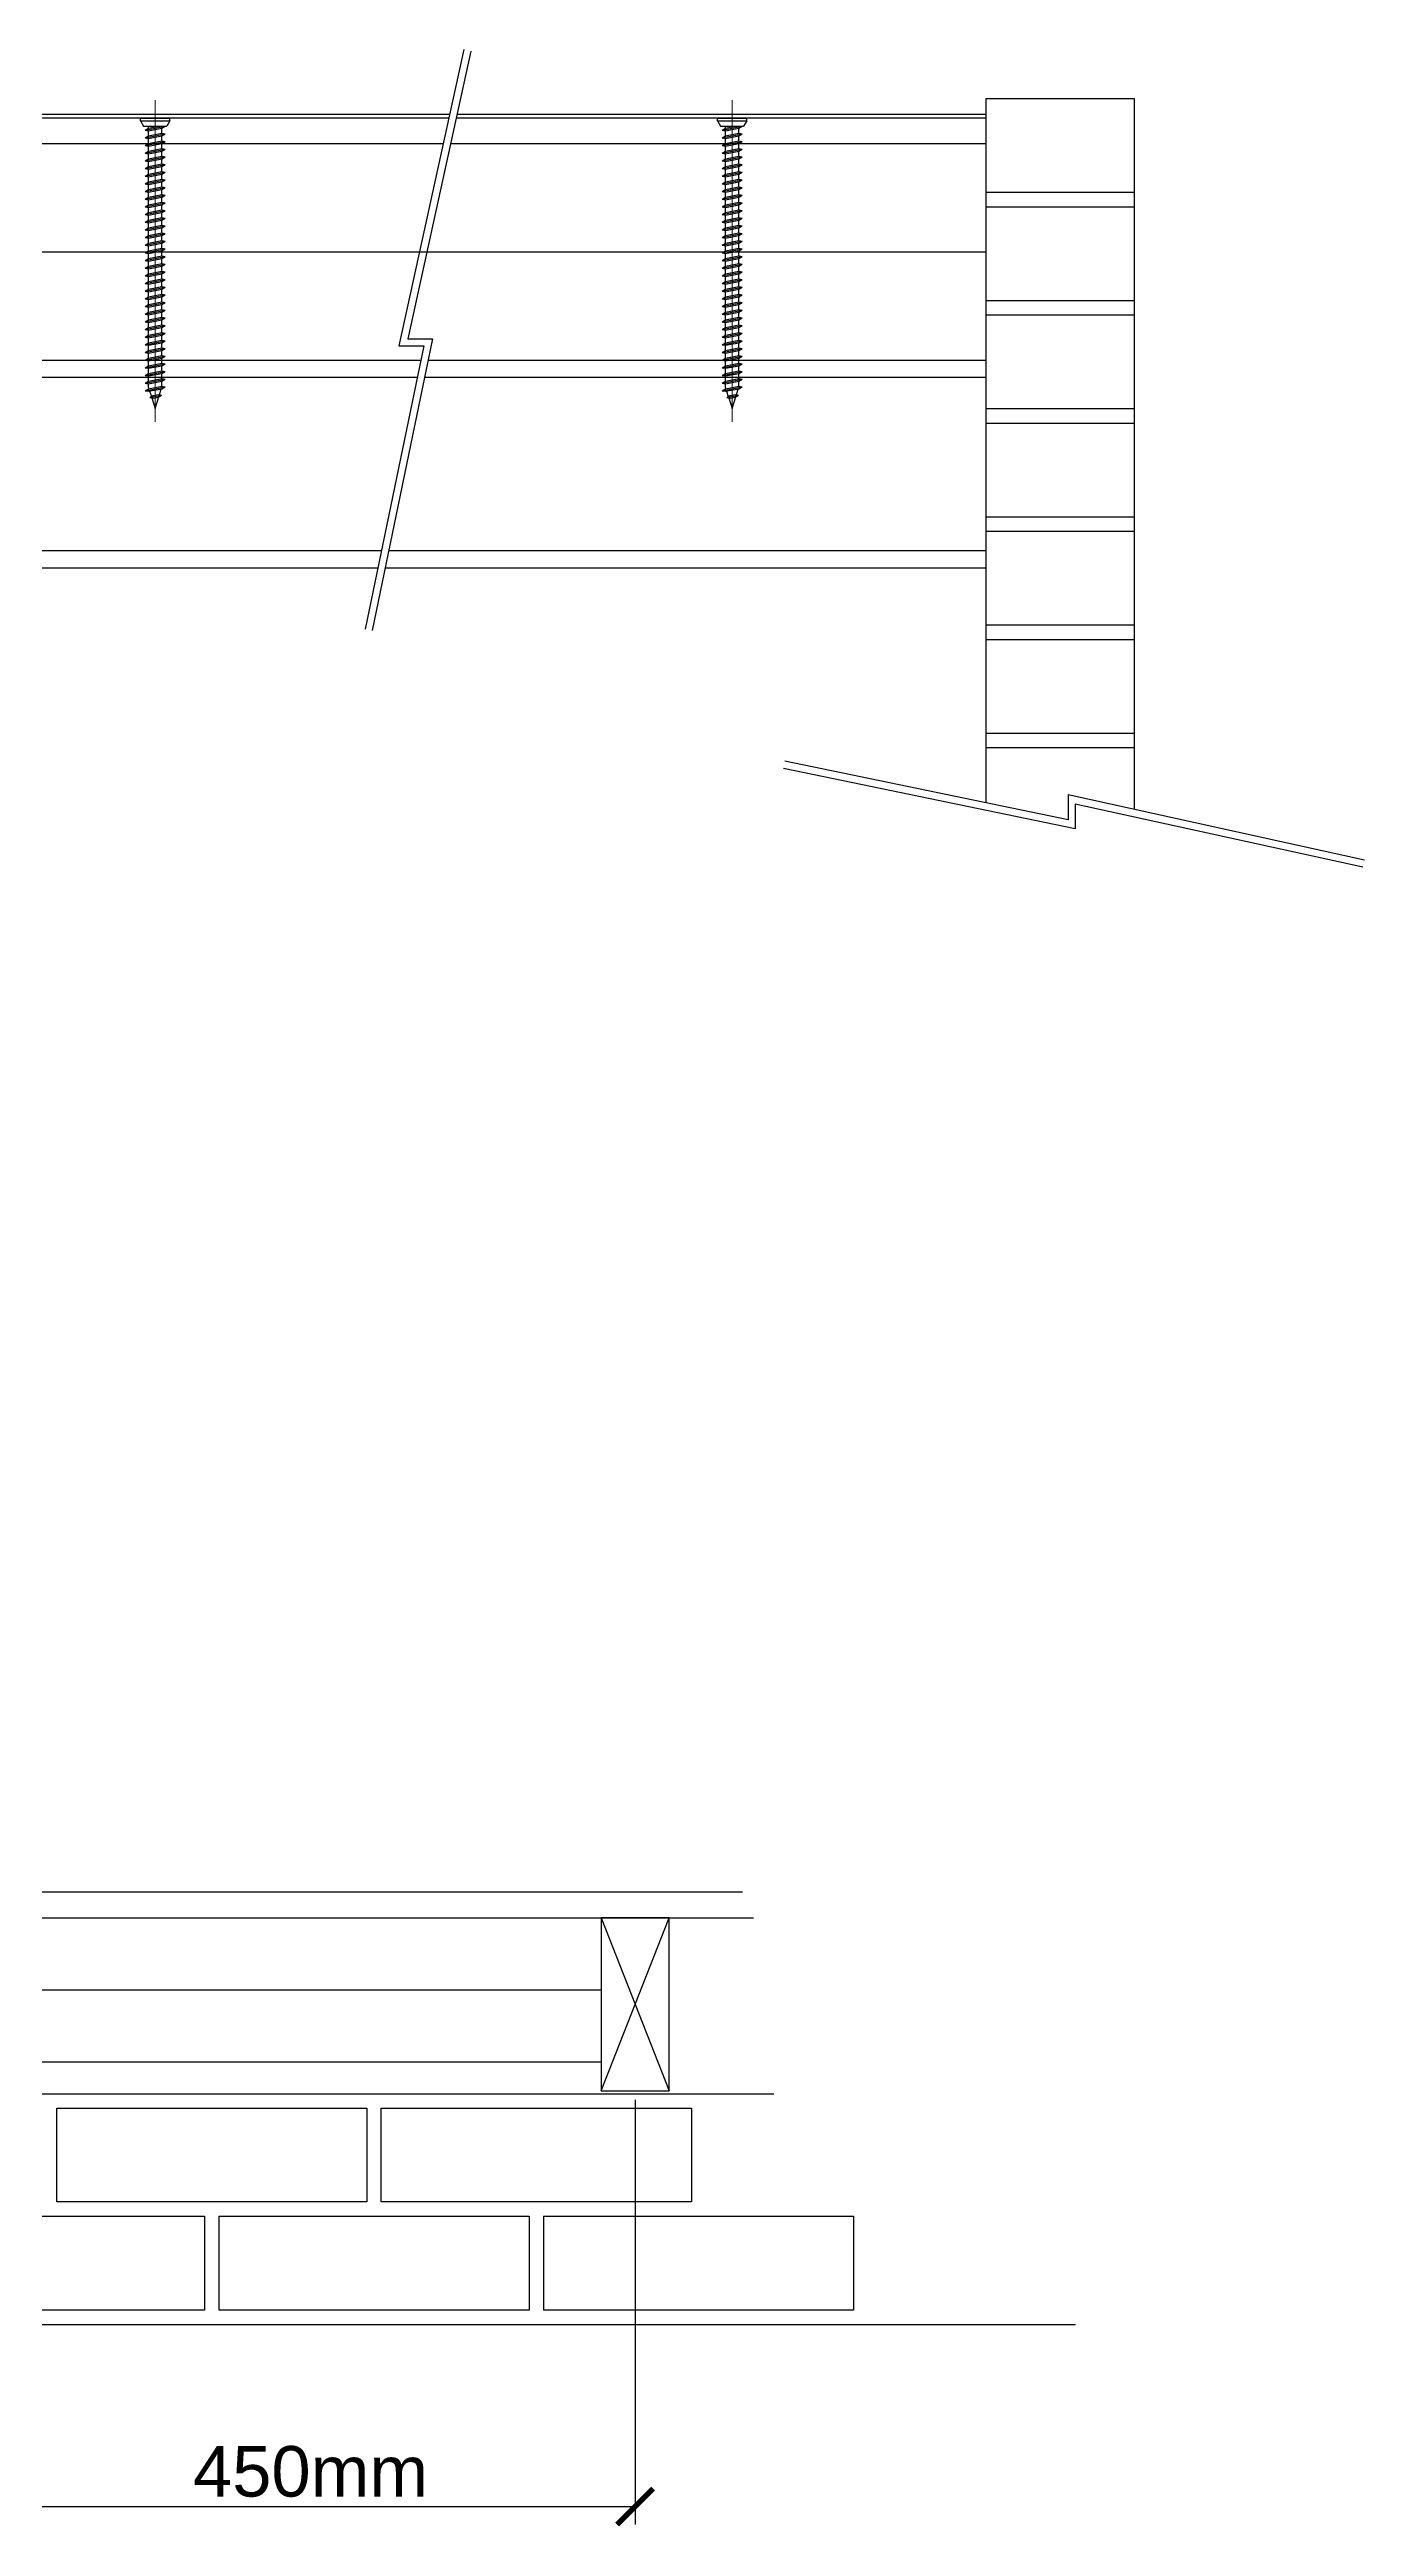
# Model space of a CAD drawing. Header units: millimetres. Extents: x -11841 to 102307, y -68819 to 40378.
# Drawn here: x 82602 to 84425, y -1925 to 1509 of the extents above; entities that cross this region are included whole.
import ezdxf

# ---------------------------------------------------------------- set-up
doc = ezdxf.new("R2010")
doc.units = ezdxf.units.MM
doc.linetypes.add('CENTER', pattern=[50.8, 31.75, -6.35, 6.35, -6.35])
doc.layers.add('axis', color=40, linetype='CENTER', lineweight=13)
doc.styles.get("Standard").update_dxf_attribs({"font": 'Arial.ttf'})
doc.linetypes.add('BATTING', pattern='A,0.00254,-2.54,[134,ltypeshp.shx,S=2.54,R=0,X=-2.54,Y=0],-5.08,[134,ltypeshp.shx,S=2.54,R=180,X=2.54,Y=0],-2.54', length=10.16254)
doc.dimstyles.new('JRMStyle', dxfattribs={"dimtxt": 3.5, "dimasz": 2.5, "dimexe": 1.25, "dimexo": 0.625, "dimtad": 1, "dimdec": 0, "dimdsep": 46, "dimtxsty": 'Standard', "dimblk": 'ARCHTICK', "dimblk1": 'ARCHTICK', "dimblk2": 'ARCHTICK', "dimcen": 2.5, "dimadec": 0, "dimazin": 0, "dimtfac": 1, "dimtdec": 0, "dimtmove": 0, "dimatfit": 3, "dimldrblk": 'ARCHTICK', "dimfxl": 1, "dimarcsym": 0})

# ---------------------------------------------------------------- blocks, each defined once
blk = doc.blocks.new('нагель 100мм')
for p, q in [((-5.5, 3), (5.5, 3)), ((-5.5, 2), (-5.5, 3)), ((-5.5, 2), (5.5, 2)), ((-5.5, 2), (-4.35, 0)), ((-4.35, 0), (4.35, 0)), ((-3.77, -1.46), (3.73, 0)), ((-2.52, -0.74), (1.34, 0)), ((-2.52, -0.74), (-2.52, 0)), ((2.48, -0.74), (3.8, 0.02)), ((2.48, -0.24), (2.48, 0)), ((5.5, 2), (4.35, 0)), ((5.5, 2), (5.5, 3)), ((-3.77, -1.46), (-2.52, -0.74)), ((-3.77, -1.46), (-2.52, -1.7)), ((-3.77, -4.35), (3.73, -2.91)), ((-3.77, -4.35), (-2.52, -3.63)), ((-3.77, -4.35), (-2.52, -4.59)), ((-3.77, -7.24), (3.73, -5.79)), ((-3.77, -7.24), (-2.52, -6.52)), ((-3.77, -7.24), (-2.52, -7.48)), ((-3.77, -10.12), (3.73, -8.68)), ((-2.52, -1.7), (2.48, -0.74)), ((-2.52, -3.63), (-2.52, -1.7)), ((-2.52, -3.63), (2.48, -2.67)), ((-2.52, -4.59), (2.48, -3.63)), ((-2.52, -6.52), (-2.52, -4.59)), ((-2.52, -6.52), (2.48, -5.55)), ((-2.52, -7.48), (2.48, -6.52)), ((-2.52, -9.4), (-2.52, -7.48)), ((-2.52, -9.4), (2.48, -8.44)), ((2.48, -2.67), (2.48, -0.74)), ((2.48, -2.67), (3.73, -2.91)), ((2.48, -3.63), (3.73, -2.91)), ((2.48, -5.55), (2.48, -3.63)), ((2.48, -5.55), (3.73, -5.79)), ((2.48, -6.52), (3.73, -5.79)), ((2.48, -8.44), (2.48, -6.52)), ((2.48, -8.44), (3.73, -8.68)), ((2.48, -9.4), (3.73, -8.68)), ((-3.77, -10.12), (-2.52, -9.4)), ((-3.77, -10.12), (-2.52, -10.36)), ((-3.77, -13.01), (3.73, -11.57)), ((-3.77, -13.01), (-2.52, -12.29)), ((-3.77, -13.01), (-2.52, -13.25)), ((-3.77, -15.9), (3.73, -14.45)), ((-3.77, -15.9), (-2.52, -15.18)), ((-3.77, -15.9), (-2.52, -16.14)), ((-3.77, -18.78), (3.73, -17.34)), ((-3.77, -18.78), (-2.52, -18.06)), ((-2.52, -10.36), (2.48, -9.4)), ((-2.52, -12.29), (-2.52, -10.36)), ((-2.52, -12.29), (2.48, -11.33)), ((-2.52, -13.25), (2.48, -12.29)), ((-2.52, -15.18), (-2.52, -13.25)), ((-2.52, -15.18), (2.48, -14.21)), ((-2.52, -16.14), (2.48, -15.18)), ((-2.52, -18.06), (-2.52, -16.14)), ((-2.52, -18.06), (2.48, -17.1)), ((-2.52, -19.03), (2.48, -18.06)), ((2.48, -11.33), (2.48, -9.4)), ((2.48, -11.33), (3.73, -11.57)), ((2.48, -12.29), (3.73, -11.57)), ((2.48, -14.21), (2.48, -12.29)), ((2.48, -14.21), (3.73, -14.45)), ((2.48, -15.18), (3.73, -14.45)), ((2.48, -17.1), (2.48, -15.18)), ((2.48, -17.1), (3.73, -17.34)), ((2.48, -18.06), (3.73, -17.34)), ((2.48, -19.99), (2.48, -18.06)), ((-3.77, -18.78), (-2.52, -19.03)), ((-3.77, -21.67), (3.73, -20.23)), ((-3.77, -21.67), (-2.52, -20.95)), ((-3.77, -21.67), (-2.52, -21.91)), ((-3.77, -24.56), (3.73, -23.11)), ((-3.77, -24.56), (-2.52, -23.84)), ((-3.77, -24.56), (-2.52, -24.8)), ((-3.77, -27.44), (3.73, -26)), ((-3.77, -27.44), (-2.52, -26.72)), ((-3.77, -27.44), (-2.52, -27.69)), ((-2.52, -20.95), (-2.52, -19.03)), ((-2.52, -20.95), (2.48, -19.99)), ((-2.52, -21.91), (2.48, -20.95)), ((-2.52, -23.84), (-2.52, -21.91)), ((-2.52, -23.84), (2.48, -22.87)), ((-2.52, -24.8), (2.48, -23.84)), ((-2.52, -26.72), (-2.52, -24.8)), ((-2.52, -26.72), (2.48, -25.76)), ((-2.52, -27.69), (2.48, -26.72)), ((-2.52, -29.61), (-2.52, -27.69)), ((2.48, -19.99), (3.73, -20.23)), ((2.48, -20.95), (3.73, -20.23)), ((2.48, -22.87), (2.48, -20.95)), ((2.48, -22.87), (3.73, -23.11)), ((2.48, -23.84), (3.73, -23.11)), ((2.48, -25.76), (2.48, -23.84)), ((2.48, -25.76), (3.73, -26)), ((2.48, -26.72), (3.73, -26)), ((2.48, -28.65), (2.48, -26.72)), ((-3.77, -30.33), (3.73, -28.89)), ((-3.77, -30.33), (-2.52, -29.61)), ((-3.77, -30.33), (-2.52, -30.57)), ((-3.77, -33.22), (3.73, -31.77)), ((-3.77, -33.22), (-2.52, -32.5)), ((-3.77, -33.22), (-2.52, -33.46)), ((-3.77, -36.11), (3.73, -34.66)), ((-3.77, -36.11), (-2.52, -35.38)), ((-3.77, -36.11), (-2.52, -36.35)), ((-2.52, -29.61), (2.48, -28.65)), ((-2.52, -30.57), (2.48, -29.61)), ((-2.52, -32.5), (-2.52, -30.57)), ((-2.52, -32.5), (2.48, -31.53)), ((-2.52, -33.46), (2.48, -32.5)), ((-2.52, -35.38), (-2.52, -33.46)), ((-2.52, -35.38), (2.48, -34.42)), ((-2.52, -36.35), (2.48, -35.38)), ((-2.52, -38.27), (-2.52, -36.35)), ((-2.52, -38.27), (2.48, -37.31)), ((2.48, -28.65), (3.73, -28.89)), ((2.48, -29.61), (3.73, -28.89)), ((2.48, -31.53), (2.48, -29.61)), ((2.48, -31.53), (3.73, -31.77)), ((2.48, -32.5), (3.73, -31.77)), ((2.48, -34.42), (2.48, -32.5)), ((2.48, -34.42), (3.73, -34.66)), ((2.48, -35.38), (3.73, -34.66)), ((2.48, -37.31), (2.48, -35.38)), ((2.48, -37.31), (3.73, -37.55)), ((-3.77, -38.99), (3.73, -37.55)), ((-3.77, -38.99), (-2.52, -38.27)), ((-3.77, -38.99), (-2.52, -39.23)), ((-3.77, -41.88), (3.73, -40.44)), ((-3.77, -41.88), (-2.52, -41.16)), ((-3.77, -41.88), (-2.52, -42.12)), ((-3.77, -44.77), (3.73, -43.32)), ((-3.77, -44.77), (-2.52, -44.04)), ((-3.77, -44.77), (-2.52, -45.01)), ((-3.77, -47.65), (3.73, -46.21)), ((-2.52, -39.23), (2.48, -38.27)), ((-2.52, -41.16), (-2.52, -39.23)), ((-2.52, -41.16), (2.48, -40.19)), ((-2.52, -42.12), (2.48, -41.16)), ((-2.52, -44.04), (-2.52, -42.12)), ((-2.52, -44.04), (2.48, -43.08)), ((-2.52, -45.01), (2.48, -44.04)), ((-2.52, -46.93), (-2.52, -45.01)), ((-2.52, -46.93), (2.48, -45.97)), ((2.48, -38.27), (3.73, -37.55)), ((2.48, -40.19), (2.48, -38.27)), ((2.48, -40.19), (3.73, -40.44)), ((2.48, -41.16), (3.73, -40.44)), ((2.48, -43.08), (2.48, -41.16)), ((2.48, -43.08), (3.73, -43.32)), ((2.48, -44.04), (3.73, -43.32)), ((2.48, -45.97), (2.48, -44.04)), ((2.48, -45.97), (3.73, -46.21)), ((2.48, -46.93), (3.73, -46.21)), ((-3.77, -47.65), (-2.52, -46.93)), ((-3.77, -47.65), (-2.52, -47.89)), ((-3.77, -50.54), (3.73, -49.1)), ((-3.77, -50.54), (-2.52, -49.82)), ((-3.77, -50.54), (-2.52, -50.78)), ((-3.77, -53.43), (3.73, -51.98)), ((-3.77, -53.43), (-2.52, -52.7)), ((-3.77, -53.43), (-2.52, -53.67)), ((-3.77, -56.31), (3.73, -54.87)), ((-3.77, -56.31), (-2.52, -55.59)), ((-2.52, -47.89), (2.48, -46.93)), ((-2.52, -49.82), (-2.52, -47.89)), ((-2.52, -49.82), (2.48, -48.85)), ((-2.52, -50.78), (2.48, -49.82)), ((-2.52, -52.7), (-2.52, -50.78)), ((-2.52, -52.7), (2.48, -51.74)), ((-2.52, -53.67), (2.48, -52.7)), ((-2.52, -55.59), (-2.52, -53.67)), ((-2.52, -55.59), (2.48, -54.63)), ((-2.52, -56.55), (2.48, -55.59)), ((2.48, -48.85), (2.48, -46.93)), ((2.48, -48.85), (3.73, -49.1)), ((2.48, -49.82), (3.73, -49.1)), ((2.48, -51.74), (2.48, -49.82)), ((2.48, -51.74), (3.73, -51.98)), ((2.48, -52.7), (3.73, -51.98)), ((2.48, -54.63), (2.48, -52.7)), ((2.48, -54.63), (3.73, -54.87)), ((2.48, -55.59), (3.73, -54.87)), ((2.48, -57.52), (2.48, -55.59)), ((-3.77, -56.31), (-2.52, -56.55)), ((-3.77, -59.2), (3.73, -57.76)), ((-3.77, -59.2), (-2.52, -58.48)), ((-3.77, -59.2), (-2.52, -59.44)), ((-3.77, -62.09), (3.73, -60.64)), ((-3.77, -62.09), (-2.52, -61.36)), ((-3.77, -62.09), (-2.52, -62.33)), ((-3.77, -64.97), (3.73, -63.53)), ((-3.77, -64.97), (-2.52, -64.25)), ((-3.77, -64.97), (-2.52, -65.21)), ((-2.52, -58.48), (-2.52, -56.55)), ((-2.52, -58.48), (2.48, -57.52)), ((-2.52, -59.44), (2.48, -58.48)), ((-2.52, -61.36), (-2.52, -59.44)), ((-2.52, -61.36), (2.48, -60.4)), ((-2.52, -62.33), (2.48, -61.36)), ((-2.52, -64.25), (-2.52, -62.33)), ((-2.52, -64.25), (2.48, -63.29)), ((-2.52, -65.21), (2.48, -64.25)), ((-2.52, -67.14), (-2.52, -65.21)), ((2.48, -57.52), (3.73, -57.76)), ((2.48, -58.48), (3.73, -57.76)), ((2.48, -60.4), (2.48, -58.48)), ((2.48, -60.4), (3.73, -60.64)), ((2.48, -61.36), (3.73, -60.64)), ((2.48, -63.29), (2.48, -61.36)), ((2.48, -63.29), (3.73, -63.53)), ((2.48, -64.25), (3.73, -63.53)), ((2.48, -66.18), (2.48, -64.25)), ((-3.77, -67.86), (3.73, -66.42)), ((-3.77, -67.86), (-2.52, -67.14)), ((-3.77, -67.86), (-2.52, -68.1)), ((-3.77, -70.75), (3.73, -69.3)), ((-3.77, -70.75), (-2.52, -70.02)), ((-3.77, -70.75), (-2.52, -70.99)), ((-3.77, -73.63), (3.73, -72.19)), ((-3.77, -73.63), (-2.52, -72.91)), ((-3.77, -73.63), (-2.52, -73.87)), ((-2.52, -67.14), (2.48, -66.18)), ((-2.52, -68.1), (2.48, -67.14)), ((-2.52, -70.02), (-2.52, -68.1)), ((-2.52, -70.02), (2.48, -69.06)), ((-2.52, -70.99), (2.48, -70.02)), ((-2.52, -72.91), (-2.52, -70.99)), ((-2.52, -72.91), (2.48, -71.95)), ((-2.52, -73.87), (2.48, -72.91)), ((-2.52, -75.8), (-2.52, -73.87)), ((2.48, -66.18), (3.73, -66.42)), ((2.48, -67.14), (3.73, -66.42)), ((2.48, -69.06), (2.48, -67.14)), ((2.48, -69.06), (3.73, -69.3)), ((2.48, -70.02), (3.73, -69.3)), ((2.48, -71.95), (2.48, -70.02)), ((2.48, -71.95), (3.73, -72.19)), ((2.48, -72.91), (3.73, -72.19)), ((2.48, -74.84), (2.48, -72.91)), ((-3.77, -76.52), (3.73, -75.08)), ((-3.77, -76.52), (-2.52, -75.8)), ((-3.77, -76.52), (-2.52, -76.76)), ((-3.77, -79.41), (3.73, -77.96)), ((-3.77, -79.41), (-2.52, -78.68)), ((-3.77, -79.41), (-2.52, -79.65)), ((-3.77, -82.29), (3.73, -80.85)), ((-3.77, -82.29), (-2.52, -81.57)), ((-3.77, -82.29), (-2.52, -82.53)), ((-3.77, -85.18), (3.73, -83.74)), ((-2.52, -75.8), (2.48, -74.84)), ((-2.52, -76.76), (2.48, -75.8)), ((-2.52, -78.68), (-2.52, -76.76)), ((-2.52, -78.68), (2.48, -77.72)), ((-2.52, -79.65), (2.48, -78.68)), ((-2.52, -81.57), (-2.52, -79.65)), ((-2.52, -81.57), (2.48, -80.61)), ((-2.52, -82.53), (2.48, -81.57)), ((-2.52, -84.46), (-2.52, -82.53)), ((-2.52, -84.46), (2.48, -83.5)), ((2.48, -74.84), (3.73, -75.08)), ((2.48, -75.8), (3.73, -75.08)), ((2.48, -77.72), (2.48, -75.8)), ((2.48, -77.72), (3.73, -77.96)), ((2.48, -78.68), (3.73, -77.96)), ((2.48, -80.61), (2.48, -78.68)), ((2.48, -80.61), (3.73, -80.85)), ((2.48, -81.57), (3.73, -80.85)), ((2.48, -83.5), (2.48, -81.57)), ((2.48, -83.5), (3.73, -83.74)), ((2.48, -84.46), (3.73, -83.74)), ((-3.77, -85.18), (-2.52, -84.46)), ((-3.77, -85.18), (-2.52, -85.42)), ((-3.77, -88.07), (3.73, -86.62)), ((-3.77, -88.07), (-2.52, -87.34)), ((-3.77, -88.07), (-2.52, -88.31)), ((-3.77, -90.95), (3.73, -89.51)), ((-3.77, -90.95), (-2.52, -90.23)), ((-3.77, -90.95), (-2.52, -91.19)), ((-3.77, -93.84), (3.73, -92.4)), ((-3.77, -93.84), (-2.52, -93.12)), ((-2.52, -85.42), (2.48, -84.46)), ((-2.52, -87.34), (-2.52, -85.42)), ((-2.52, -87.34), (2.48, -86.38)), ((-2.52, -88.31), (2.48, -87.34)), ((-2.52, -90.23), (-2.52, -88.31)), ((-2.52, -90.23), (2.48, -89.27)), ((-2.52, -91.19), (2.48, -90.23)), ((-2.52, -93.12), (-2.52, -91.19)), ((-2.52, -93.12), (2.48, -92.16)), ((-2.52, -94.08), (2.48, -93.12)), ((2.48, -86.38), (2.48, -84.46)), ((2.48, -86.38), (3.73, -86.62)), ((2.48, -87.34), (3.73, -86.62)), ((2.48, -89.27), (2.48, -87.34)), ((2.48, -89.27), (3.73, -89.51)), ((2.48, -90.23), (3.73, -89.51)), ((2.48, -92.16), (2.48, -90.23)), ((2.48, -92.16), (3.73, -92.4)), ((2.48, -93.12), (3.73, -92.4)), ((2.48, -95.52), (2.48, -93.12)), ((-3.77, -93.84), (-2.52, -94.08)), ((-3.77, -96.73), (3.73, -95.28)), ((-3.77, -96.73), (-2.52, -96.01)), ((-3.77, -96.73), (-2.52, -96.97)), ((-3.77, -99.61), (3.73, -98.17)), ((-3.77, -99.61), (-2.52, -98.89)), ((-3.77, -99.61), (-2.52, -99.85)), ((-2.52, -96.01), (-2.52, -94.08)), ((-2.52, -96.01), (2.48, -95.04)), ((-2.52, -96.97), (2.48, -96.01)), ((-2.52, -98.38), (-2.52, -96.97)), ((-2.52, -98.89), (2.48, -97.93)), ((-2.52, -98.38), (-2.37, -98.86)), ((-2.52, -99.85), (2.48, -98.89)), ((-2.08, -99.77), (-1.44, -101.84)), ((-2, -102.16), (2.35, -101.32)), ((-2, -102.16), (-0.75, -101.44)), ((-2, -102.16), (-0.75, -102.4)), ((-1.29, -102.29), (-0.02, -106.38)), ((-0.75, -101.44), (1.1, -101.08)), ((-0.75, -102.4), (1.1, -102.04)), ((-0.02, -106.38), (1.39, -101.88)), ((1.1, -101.08), (2.35, -101.32)), ((1.1, -102.04), (2.35, -101.32)), ((1.61, -101.18), (2.31, -98.92)), ((2.47, -98.41), (2.48, -98.38)), ((2.48, -95.04), (3.73, -95.28)), ((2.48, -96.01), (3.73, -95.28)), ((2.48, -97.93), (2.48, -96.01)), ((2.48, -97.93), (3.73, -98.17)), ((2.48, -98.89), (3.73, -98.17))]:
    blk.add_line(p, q)
at = {"layer": 'axis', "ltscale": 10}
blk.add_line((0, 9.82), (0, -111.39), dxfattribs=at)
blk = doc.blocks.new('_ArchTick')
at = {"color": 0, "linetype": 'ByBlock', "const_width": 0.15}
blk.add_lwpolyline([(-0.5, -0.5), (0.5, 0.5)], dxfattribs=at)
blk = doc.blocks.new('*D127')
at = {"color": 0, "lineweight": -2, "ltscale": 0.58, "transparency": 16777216}
for p, q in [((82513.9, -1333.9), (82513.9, -1922.8)), ((83413.9, -1333.9), (83413.9, -1922.8)), ((82513.9, -1897.8), (83413.9, -1897.8))]:
    blk.add_line(p, q, dxfattribs=at)
at = {"layer": 'Defpoints', "color": 0, "ltscale": 0.58, "transparency": 16777216}
for p in [(82513.9, -1321.4), (83413.9, -1321.4), (83413.9, -1897.8)]:
    blk.add_point(p, dxfattribs=at)
at = {"color": 0, "lineweight": -2, "ltscale": 0.58, "transparency": 16777216, "xscale": 50, "yscale": 50, "zscale": 50, "rotation": 180}
blk.add_blockref('_ArchTick', (82513.9, -1897.8), dxfattribs=at)
at = {"color": 0, "lineweight": -2, "ltscale": 0.58, "transparency": 16777216, "xscale": 50, "yscale": 50, "zscale": 50}
blk.add_blockref('_ArchTick', (83413.9, -1897.8), dxfattribs=at)
at = {"color": 0, "ltscale": 0.58, "transparency": 16777216, "insert": (82963.9, -1849.5), "char_height": 70, "attachment_point": 5}
blk.add_mtext('450mm', dxfattribs=at)

msp = doc.modelspace()

# ---------------------------------------------------------------- linework, layer by layer
for p, q in [((83176.4, 1509.1), (83086.2, 1098.1)), ((83186.2, 1507), (83098.9, 1108.1)), ((81132.9, 1419.6), (83156.7, 1419.6)), ((81147.9, 1414.6), (83155.6, 1414.6)), ((83165.9, 1414.6), (83900.8, 1414.6)), ((83167, 1419.6), (83900.8, 1419.6)), ((82575.4, 1378.6), (83147.7, 1378.6)), ((83158.1, 1378.6), (83900.8, 1378.6)), ((83133.1, 1108.1), (83049.3, 703.4)), ((83098.9, 1108.1), (83133.1, 1108.1)), ((82575.4, 1078.6), (83116.7, 1078.6)), ((83120.8, 1098.1), (83039.5, 705.4)), ((83086.2, 1098.1), (83120.8, 1098.1)), ((83127, 1078.6), (83900.8, 1078.6)), ((81241.9, 1054.6), (83111.8, 1054.6)), ((83122, 1054.6), (83900.8, 1054.6)), ((84105.8, 1011.2), (84105.8, 991.2)), ((81466.9, 814.6), (83062.1, 814.6)), ((81466.9, 790.6), (83057.1, 790.6)), ((83067.4, 790.6), (83900.8, 790.6)), ((83072.3, 814.6), (83900.8, 814.6)), ((84014.2, 440.9), (83621.5, 522.2)), ((84024.2, 428.6), (83619.5, 512.4)), ((84425.2, 385.3), (84014.2, 475.6)), ((84014.2, 475.6), (84014.2, 440.9)), ((84423.1, 375.6), (84024.2, 462.8)), ((84024.2, 462.8), (84024.2, 428.6)), ((81466.9, -1045.4), (82670.9, -1045.4)), ((81466.9, -1081.4), (83134.2, -1081.4)), ((80388.1, -1645.4), (83671.3, -1645.4))]:
    msp.add_line(p, q)
at = {"color": 254}
for p, q in [((83900.8, 1311.2), (83900.8, 1441.2)), ((83900.8, 1441.2), (84105.8, 1441.2)), ((83900.8, 1291.2), (83900.8, 1311.2)), ((83900.8, 1311.2), (84105.8, 1311.2)), ((83900.8, 861.2), (83900.8, 1291.2)), ((83900.8, 1291.2), (84105.8, 1291.2)), ((83900.8, 1141.2), (83900.8, 1161.2)), ((83900.8, 1161.2), (84105.8, 1161.2)), ((83900.8, 1141.2), (84105.8, 1141.2)), ((83900.8, 991.2), (83900.8, 1011.2)), ((83900.8, 1011.2), (84105.8, 1011.2)), ((83900.8, 991.2), (84105.8, 991.2)), ((83900.8, 841.2), (83900.8, 861.2)), ((83900.8, 861.2), (84105.8, 861.2)), ((83900.8, 464.4), (83900.8, 841.2)), ((83900.8, 841.2), (84105.8, 841.2)), ((83900.8, 691.2), (83900.8, 711.2)), ((83900.8, 711.2), (84105.8, 711.2)), ((83900.8, 691.2), (84105.8, 691.2)), ((83900.8, 541.2), (83900.8, 561.2)), ((83900.8, 561.2), (84105.8, 561.2)), ((83900.8, 541.2), (84105.8, 541.2))]:
    msp.add_line(p, q, dxfattribs=at)
at = {"color": 253, "ltscale": 0.58}
msp.add_line((84105.8, 1441.2), (84105.8, 455.4), dxfattribs=at)
at = {"linetype": 'BATTING', "ltscale": 0.7}
msp.add_line((81423.8, 1228.6), (83900.8, 1228.6), dxfattribs=at)
at = {"color": 252}
msp.add_line((84105.8, 1161.2), (84105.8, 1141.2), dxfattribs=at)
at = {"ltscale": 0.58}
for p, q in [((81740.9, -1045.4), (83562.9, -1045.4)), ((83134.2, -1081.4), (83578.2, -1081.4)), ((83366.9, -1081.4), (83366.9, -1321.4)), ((83366.9, -1081.4), (83460.9, -1321.4)), ((83366.9, -1321.4), (83460.9, -1081.4)), ((83460.9, -1081.4), (83366.9, -1081.4)), ((83460.9, -1321.4), (83460.9, -1081.4)), ((82560.9, -1281.4), (83366.9, -1281.4)), ((81896.9, -1325.4), (83606.3, -1325.4)), ((83366.9, -1321.4), (83460.9, -1321.4)), ((82611.9, -1475.4), (82611.9, -1345.4)), ((82611.9, -1345.4), (83041.9, -1345.4)), ((83041.9, -1345.4), (83041.9, -1475.4)), ((83061.9, -1475.4), (83061.9, -1345.4)), ((83061.9, -1345.4), (83491.9, -1345.4)), ((83491.9, -1345.4), (83491.9, -1475.4)), ((83041.9, -1475.4), (82611.9, -1475.4)), ((83491.9, -1475.4), (83061.9, -1475.4)), ((82386.9, -1495.4), (82816.9, -1495.4)), ((82816.9, -1495.4), (82816.9, -1625.4)), ((82816.9, -1495.4), (82816.9, -1625.4)), ((82836.9, -1495.4), (82836.9, -1625.4)), ((82836.9, -1495.4), (83266.9, -1495.4)), ((83266.9, -1495.4), (83266.9, -1625.4)), ((83286.9, -1495.4), (83286.9, -1625.4)), ((83286.9, -1495.4), (83716.9, -1495.4)), ((83716.9, -1495.4), (83716.9, -1625.4)), ((82816.9, -1625.4), (82386.9, -1625.4)), ((83266.9, -1625.4), (82836.9, -1625.4)), ((83716.9, -1625.4), (83286.9, -1625.4)), ((83671.3, -1645.4), (84024.4, -1645.4))]:
    msp.add_line(p, q, dxfattribs=at)
at = {"linetype": 'BATTING', "ltscale": 0.49}
msp.add_line((82560.9, -1181.4), (83366.9, -1181.4), dxfattribs=at)

# ---------------------------------------------------------------- block references
at = {"xscale": 3.681525030329749, "yscale": 3.681525030329749, "zscale": 3.681525030329749}
for p in [(82748.4, 1402.8), (83548.4, 1402.8)]:
    msp.add_blockref('нагель 100мм', p, dxfattribs=at)

# ---------------------------------------------------------------- dimensions: what is measured, and where the dimension line sits
at = {"ltscale": 0.58}
dim = msp.add_linear_dim(base=(83413.9, -1897.8), p1=(82513.9, -1321.4), p2=(83413.9, -1321.4), text='450mm', dimstyle='JRMStyle', override={"dimpost": 'mm'}, dxfattribs=at)
dim.commit()
dim.dimension.update_dxf_attribs({"geometry": '*D127', "text_midpoint": (82963.9, -1849.5)})

doc.saveas('drawing.dxf')
